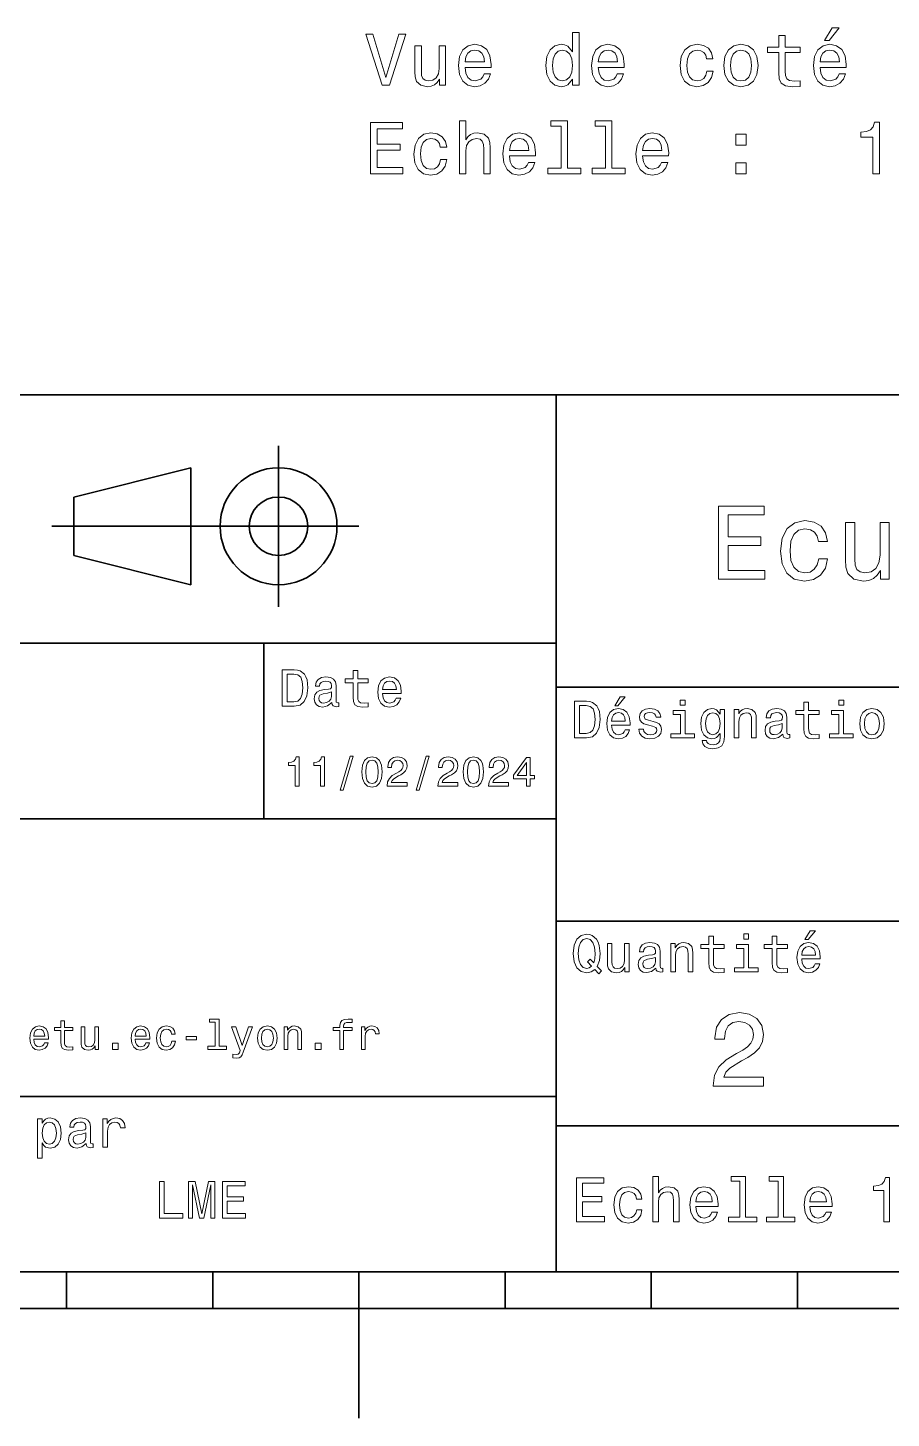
# Model space of a CAD drawing. Extents: x 0 to 297, y 0 to 210.
# Drawn here: x 125.8 to 184.9, y 0 to 95.1 of the extents above; entities that cross this region are included whole.
import ezdxf

# ---------------------------------------------------------------- set-up
doc = ezdxf.new("R2010")
doc.units = 0

msp = doc.modelspace()

# ---------------------------------------------------------------- linework, layer by layer
at = {"color": 7, "lineweight": 35}
for p, q in [((97, 70), (287, 70)), ((162, 10), (162, 70)), ((127.5, 61), (148.5, 61)), ((97, 53), (162, 53)), ((162, 50), (287, 50)), ((97, 41), (162, 41)), ((162, 34), (287, 34)), ((97, 22), (162, 22)), ((162, 20), (287, 20)), ((10, 10), (287, 10)), ((97, 10), (287, 10)), ((98.5, 7.5), (198.5, 7.5))]:
    msp.add_line(p, q, dxfattribs=at)
at = {"color": 7, "lineweight": 35, "ltscale": 0.275}
msp.add_line((143, 55.5), (143, 66.5), dxfattribs=at)
at = {"color": 7, "lineweight": 35, "ltscale": 0.206155}
for p, q in [((129, 63), (137, 65)), ((137, 57), (129, 59))]:
    msp.add_line(p, q, dxfattribs=at)
at = {"color": 7, "lineweight": 35, "ltscale": 0.2}
msp.add_line((137, 65), (137, 57), dxfattribs=at)
at = {"color": 7, "lineweight": 35, "ltscale": 0.1}
msp.add_line((129, 59), (129, 63), dxfattribs=at)
at = {"color": 7, "lineweight": 35, "ltscale": 0.3}
msp.add_line((142, 41), (142, 53), dxfattribs=at)
at = {"color": 7, "lineweight": 35, "ltscale": 0.0625}
for p, q in [((128.5, 10), (128.5, 7.5)), ((138.5, 10), (138.5, 7.5)), ((158.5, 10), (158.5, 7.5)), ((168.5, 10), (168.5, 7.5)), ((178.5, 10), (178.5, 7.5))]:
    msp.add_line(p, q, dxfattribs=at)
at = {"color": 7, "lineweight": 35, "ltscale": 0.25}
msp.add_line((148.5, 10), (148.5, 0), dxfattribs=at)
at = {"color": 7, "lineweight": 13}
for points in [[(180.364609, 94.233719), (180.662155, 94.233719), (181.363159, 95.091064), (180.868927, 95.091064)], [(151.229889, 94.662392), (150.352356, 91.681847), (149.449631, 94.662392), (148.97052, 94.662392), (150.100204, 91.157349), (150.604523, 91.157349), (151.708984, 94.662392)], [(163.116776, 91.575935), (163.116776, 91.157349), (163.560577, 91.157349), (163.560577, 94.778389), (163.121811, 94.778389), (163.121811, 93.452019), (162.78392, 93.835304), (162.577148, 93.926079), (162.340118, 93.96138), (161.911438, 93.860519), (161.578583, 93.578094), (161.361725, 93.124207), (161.286087, 92.513977), (161.361725, 91.903748), (161.578583, 91.444809), (161.911438, 91.157349), (162.340118, 91.061531), (162.577148, 91.096832), (162.788956, 91.187607)], [(177.227722, 93.396545), (177.227722, 92.039917), (177.25798, 91.601151), (177.3992, 91.298561), (177.68161, 91.122047), (178.160721, 91.061531), (178.685211, 91.086746), (178.685211, 91.470032), (178.301926, 91.439766), (177.953949, 91.480118), (177.767349, 91.606194), (177.686661, 91.818008), (177.671524, 92.115562), (177.671524, 93.396545), (178.685211, 93.396545), (178.685211, 93.77478), (177.671524, 93.77478), (177.671524, 94.566574), (177.227722, 94.566574), (177.227722, 93.77478), (176.461151, 93.77478), (176.461151, 93.396545)], [(154.432327, 93.865562), (153.988525, 93.865562), (153.988525, 92.302162), (153.938095, 91.939049), (153.79184, 91.676804), (153.564896, 91.515419), (153.267349, 91.464989), (153.030319, 91.505333), (152.879013, 91.626366), (152.793289, 91.833138), (152.773117, 92.125648), (152.773117, 93.865562), (152.329315, 93.865562), (152.329315, 92.085304), (152.344437, 91.727234), (152.440262, 91.42968), (152.732773, 91.157349), (153.201782, 91.061531), (153.453949, 91.096832), (153.670807, 91.187607), (153.857407, 91.343948), (154.008698, 91.570892), (154.008698, 91.157349), (154.432327, 91.157349)], [(155.768784, 92.382851), (157.544006, 92.382851), (157.549042, 92.589622), (157.468353, 93.169594), (157.24646, 93.603317), (156.893433, 93.865562), (156.424408, 93.96138), (155.965469, 93.860519), (155.612442, 93.578094), (155.385498, 93.119164), (155.30481, 92.513977), (155.380463, 91.893661), (155.607407, 91.439766), (155.955383, 91.157349), (156.409271, 91.061531), (156.802643, 91.12709), (157.125412, 91.298561), (157.362442, 91.570892), (157.498611, 91.934006), (157.05986, 91.934006), (156.96907, 91.732277), (156.837952, 91.580978), (156.464752, 91.459946), (156.177292, 91.515419), (155.960434, 91.691933), (155.819214, 91.979393), (155.768784, 92.367722)], [(155.768784, 92.75605), (155.824265, 93.104034), (155.960434, 93.361237), (156.167206, 93.517578), (156.439545, 93.573051), (156.706833, 93.517578), (156.913605, 93.361237), (157.039688, 93.104034), (157.085068, 92.75605)], [(162.415756, 93.562965), (162.708267, 93.492363), (162.930176, 93.295677), (163.061295, 92.967865), (163.111725, 92.513977), (163.061295, 92.055046), (162.930176, 91.727234), (162.708267, 91.525505), (162.415756, 91.459946), (162.138382, 91.525505), (161.926575, 91.727234), (161.785355, 92.060089), (161.739975, 92.513977), (161.785355, 92.962822), (161.926575, 93.290634), (162.138382, 93.492363)], [(164.876862, 92.382851), (166.652069, 92.382851), (166.65712, 92.589622), (166.576431, 93.169594), (166.354523, 93.603317), (166.001495, 93.865562), (165.532471, 93.96138), (165.073547, 93.860519), (164.72052, 93.578094), (164.493576, 93.119164), (164.412888, 92.513977), (164.488525, 91.893661), (164.715469, 91.439766), (165.063461, 91.157349), (165.517349, 91.061531), (165.910721, 91.12709), (166.23349, 91.298561), (166.47052, 91.570892), (166.606689, 91.934006), (166.167923, 91.934006), (166.077148, 91.732277), (165.946014, 91.580978), (165.57283, 91.459946), (165.285355, 91.515419), (165.068497, 91.691933), (164.927292, 91.979393), (164.876862, 92.367722)], [(164.876862, 92.75605), (164.932327, 93.104034), (165.068497, 93.361237), (165.275269, 93.517578), (165.547607, 93.573051), (165.814896, 93.517578), (166.021667, 93.361237), (166.147751, 93.104034), (166.193146, 92.75605)], [(172.285355, 92.967865), (172.724121, 92.967865), (172.633347, 93.371323), (172.416489, 93.689049), (172.078583, 93.885735), (171.639832, 93.96138), (171.15567, 93.860519), (170.787521, 93.578094), (170.555542, 93.119164), (170.474838, 92.503891), (170.550491, 91.893661), (170.777435, 91.439766), (171.135498, 91.157349), (171.624695, 91.061531), (172.058411, 91.137177), (172.396317, 91.348991), (172.628296, 91.681847), (172.729156, 92.125648), (172.305542, 92.125648), (172.229889, 91.843231), (172.088669, 91.631409), (171.886948, 91.50029), (171.639832, 91.459946), (171.332184, 91.525505), (171.110291, 91.727234), (170.974121, 92.055046), (170.928726, 92.51902), (170.974121, 92.972908), (171.115326, 93.30072), (171.342285, 93.502449), (171.639832, 93.573051), (171.902069, 93.527664), (172.098755, 93.411674), (172.229889, 93.220032)], [(173.465469, 92.508934), (173.546173, 91.893661), (173.778152, 91.439766), (174.146317, 91.157349), (174.640549, 91.061531), (175.129745, 91.157349), (175.497894, 91.434723), (175.729889, 91.888618), (175.815613, 92.508934), (175.729889, 93.124207), (175.497894, 93.583138), (175.129745, 93.860519), (174.640549, 93.96138), (174.146317, 93.860519), (173.778152, 93.578094), (173.546173, 93.124207)], [(173.919373, 92.513977), (173.964752, 92.967865), (174.105957, 93.295677), (174.332916, 93.497406), (174.640549, 93.568008), (174.943146, 93.497406), (175.17009, 93.30072), (175.311295, 92.967865), (175.361725, 92.513977), (175.311295, 92.055046), (175.17009, 91.722191), (174.943146, 91.520462), (174.640549, 91.454903), (174.332916, 91.520462), (174.105957, 91.722191), (173.964752, 92.055046)], [(180.056976, 92.382851), (181.832184, 92.382851), (181.837234, 92.589622), (181.756531, 93.169594), (181.534637, 93.603317), (181.18161, 93.865562), (180.712585, 93.96138), (180.253662, 93.860519), (179.900635, 93.578094), (179.673691, 93.119164), (179.592987, 92.513977), (179.66864, 91.893661), (179.895584, 91.439766), (180.243576, 91.157349), (180.697464, 91.061531), (181.090836, 91.12709), (181.413605, 91.298561), (181.650635, 91.570892), (181.786804, 91.934006), (181.348038, 91.934006), (181.257263, 91.732277), (181.126129, 91.580978), (180.75293, 91.459946), (180.465469, 91.515419), (180.248611, 91.691933), (180.107407, 91.979393), (180.056976, 92.367722)], [(180.056976, 92.75605), (180.112442, 93.104034), (180.248611, 93.361237), (180.455383, 93.517578), (180.727722, 93.573051), (180.99501, 93.517578), (181.201782, 93.361237), (181.327866, 93.104034), (181.37326, 92.75605)], [(149.293289, 85.110519), (151.512299, 85.110519), (151.512299, 85.534149), (149.757263, 85.534149), (149.757263, 86.719307), (151.320663, 86.719307), (151.320663, 87.137894), (149.757263, 87.137894), (149.757263, 88.18689), (151.471954, 88.18689), (151.471954, 88.610519), (149.293289, 88.610519)], [(155.380463, 85.110519), (155.824265, 85.110519), (155.824265, 86.67392), (155.869659, 87.03199), (156.0159, 87.294235), (156.242859, 87.45562), (156.545441, 87.516136), (156.787521, 87.465706), (156.938812, 87.329536), (157.014465, 87.102592), (157.039688, 86.800003), (157.039688, 85.110519), (157.48349, 85.110519), (157.48349, 86.890778), (157.463318, 87.248848), (157.372528, 87.546402), (157.074982, 87.818733), (156.611008, 87.914551), (156.358841, 87.87925), (156.141983, 87.783432), (155.960434, 87.632133), (155.824265, 87.425362), (155.824265, 88.73156), (155.380463, 88.73156)], [(162.335068, 88.35836), (162.335068, 85.483719), (161.422241, 85.483719), (161.422241, 85.110519), (163.686661, 85.110519), (163.686661, 85.483719), (162.77887, 85.483719), (162.77887, 88.73156), (161.639099, 88.73156), (161.639099, 88.35836)], [(165.371094, 88.35836), (165.371094, 85.483719), (164.458267, 85.483719), (164.458267, 85.110519), (166.722687, 85.110519), (166.722687, 85.483719), (165.814896, 85.483719), (165.814896, 88.73156), (164.675125, 88.73156), (164.675125, 88.35836)], [(183.657837, 85.110519), (184.11676, 85.110519), (184.11676, 88.635735), (183.773834, 88.635735), (183.683044, 88.328102), (183.501495, 88.121323), (183.224121, 88.00029), (182.840836, 87.959946), (182.840836, 87.601875), (183.657837, 87.601875)], [(154.069214, 86.921036), (154.50798, 86.921036), (154.417206, 87.324493), (154.200348, 87.64222), (153.862442, 87.838905), (153.423691, 87.914551), (152.939545, 87.81369), (152.571381, 87.531265), (152.339401, 87.072334), (152.258698, 86.457062), (152.334351, 85.846832), (152.561295, 85.392937), (152.919373, 85.110519), (153.408554, 85.014702), (153.84227, 85.090347), (154.180176, 85.302162), (154.412155, 85.635017), (154.513031, 86.078819), (154.089401, 86.078819), (154.013748, 85.796402), (153.872528, 85.584579), (153.670807, 85.453461), (153.423691, 85.413116), (153.116058, 85.478676), (152.89415, 85.680405), (152.75798, 86.008217), (152.712585, 86.472191), (152.75798, 86.926079), (152.899185, 87.253891), (153.126144, 87.45562), (153.423691, 87.526222), (153.685928, 87.480835), (153.882629, 87.364845), (154.013748, 87.173203)], [(158.80481, 86.336021), (160.580032, 86.336021), (160.585068, 86.542793), (160.504379, 87.122765), (160.282471, 87.556488), (159.929459, 87.818733), (159.460434, 87.914551), (159.001495, 87.81369), (158.648468, 87.531265), (158.421524, 87.072334), (158.340836, 86.467148), (158.416489, 85.846832), (158.643433, 85.392937), (158.991409, 85.110519), (159.445297, 85.014702), (159.838669, 85.080261), (160.161438, 85.251732), (160.398468, 85.524063), (160.534637, 85.887177), (160.095886, 85.887177), (160.005096, 85.685448), (159.873978, 85.534149), (159.500778, 85.413116), (159.213318, 85.46859), (158.99646, 85.645103), (158.85524, 85.932564), (158.80481, 86.320892)], [(158.80481, 86.709221), (158.860291, 87.057205), (158.99646, 87.314407), (159.203232, 87.470749), (159.475555, 87.526222), (159.742859, 87.470749), (159.949631, 87.314407), (160.075699, 87.057205), (160.121094, 86.709221)], [(167.912888, 86.336021), (169.688095, 86.336021), (169.693146, 86.542793), (169.612457, 87.122765), (169.390549, 87.556488), (169.037521, 87.818733), (168.568497, 87.914551), (168.109573, 87.81369), (167.756546, 87.531265), (167.529602, 87.072334), (167.448898, 86.467148), (167.524551, 85.846832), (167.751495, 85.392937), (168.099487, 85.110519), (168.553375, 85.014702), (168.946747, 85.080261), (169.269516, 85.251732), (169.506546, 85.524063), (169.6427, 85.887177), (169.203949, 85.887177), (169.113174, 85.685448), (168.98204, 85.534149), (168.608841, 85.413116), (168.321381, 85.46859), (168.104523, 85.645103), (167.963318, 85.932564), (167.912888, 86.320892)], [(167.912888, 86.709221), (167.968353, 87.057205), (168.104523, 87.314407), (168.311295, 87.470749), (168.583633, 87.526222), (168.850922, 87.470749), (169.057693, 87.314407), (169.183777, 87.057205), (169.229156, 86.709221)], [(174.292572, 87.067291), (174.988525, 87.067291), (174.988525, 87.818733), (174.292572, 87.818733)], [(174.292572, 85.110519), (174.988525, 85.110519), (174.988525, 85.861961), (174.292572, 85.861961)], [(173.109512, 57.381123), (176.279541, 57.381123), (176.279541, 57.986309), (173.772339, 57.986309), (173.772339, 59.679394), (176.005768, 59.679394), (176.005768, 60.277374), (173.772339, 60.277374), (173.772339, 61.775936), (176.221893, 61.775936), (176.221893, 62.381123), (173.109512, 62.381123)], [(179.932281, 59.967579), (180.559082, 59.967579), (180.429398, 60.543945), (180.119598, 60.997837), (179.636887, 61.278816), (179.010086, 61.386887), (178.318436, 61.242794), (177.792511, 60.839336), (177.46109, 60.183716), (177.345825, 59.304752), (177.453888, 58.432995), (177.778091, 57.78458), (178.289627, 57.381123), (178.988464, 57.244236), (179.608063, 57.352303), (180.090775, 57.6549), (180.42218, 58.130402), (180.566284, 58.764408), (179.96109, 58.764408), (179.853027, 58.36095), (179.651291, 58.058357), (179.363113, 57.871037), (179.010086, 57.8134), (178.570602, 57.907059), (178.253601, 58.195244), (178.059082, 58.663544), (177.994232, 59.326366), (178.059082, 59.974781), (178.260803, 60.443081), (178.585007, 60.731266), (179.010086, 60.83213), (179.38472, 60.767288), (179.66571, 60.601585), (179.853027, 60.327808)], [(184.788177, 61.25), (184.154175, 61.25), (184.154175, 59.016571), (184.082123, 58.497837), (183.873199, 58.123196), (183.548996, 57.892651), (183.123917, 57.820602), (182.785294, 57.878242), (182.569168, 58.051151), (182.446686, 58.346542), (182.417862, 58.764408), (182.417862, 61.25), (181.783859, 61.25), (181.783859, 58.706772), (181.805481, 58.195244), (181.942368, 57.770172), (182.360229, 57.381123), (183.030258, 57.244236), (183.390488, 57.294666), (183.700287, 57.424351), (183.966858, 57.647694), (184.182999, 57.971901), (184.182999, 57.381123), (184.788177, 57.381123)], [(144.080688, 51.190563), (143.248566, 51.190563), (143.248566, 48.690563), (144.080688, 48.690563), (144.473343, 48.769814), (144.765137, 49.011169), (144.945251, 49.40382), (145.010086, 49.940563), (144.952454, 50.488113), (144.880402, 50.70425), (144.779541, 50.877163), (144.487747, 51.111313), (144.296829, 51.168949)], [(144.055481, 50.891571), (144.329254, 50.837536), (144.516571, 50.671829), (144.628235, 50.376442), (144.664261, 49.940563), (144.624634, 49.519093), (144.51297, 49.223705), (144.322052, 49.047192), (144.055481, 48.989555), (143.583572, 48.989555), (143.583572, 50.891571)], [(146.656342, 48.942726), (146.656342, 48.931919), (146.674347, 48.809441), (146.728394, 48.722984), (146.955338, 48.654541), (147.131851, 48.683357), (147.131851, 48.928314), (147.056198, 48.917507), (146.955338, 48.96434), (146.937317, 49.108429), (146.937317, 50.109871), (146.894089, 50.365635), (146.768005, 50.54575), (146.548264, 50.65382), (146.23848, 50.693443), (145.935883, 50.650219), (145.71254, 50.52774), (145.572052, 50.336815), (145.525223, 50.084656), (145.525223, 50.063042), (145.809799, 50.063042), (145.835022, 50.21434), (145.914261, 50.322407), (146.043945, 50.387249), (146.227661, 50.412464), (146.404175, 50.394455), (146.530258, 50.34042), (146.605911, 50.246758), (146.631119, 50.117077), (146.616714, 49.965778), (146.559082, 49.890129), (146.414978, 49.854107), (146.144806, 49.825291), (145.835022, 49.760448), (145.61528, 49.645176), (145.485596, 49.465057), (145.445969, 49.19849), (145.481995, 48.960735), (145.593658, 48.784222), (145.773773, 48.67255), (146.022339, 48.632927), (146.357346, 48.708576)], [(148.100861, 50.289986), (148.100861, 49.320965), (148.122482, 49.007565), (148.223343, 48.791428), (148.425079, 48.665348), (148.767288, 48.62212), (149.141937, 48.640129), (149.141937, 48.913906), (148.868149, 48.892292), (148.619598, 48.921112), (148.486313, 49.011169), (148.42868, 49.162464), (148.417862, 49.375), (148.417862, 50.289986), (149.141937, 50.289986), (149.141937, 50.560158), (148.417862, 50.560158), (148.417862, 51.125721), (148.100861, 51.125721), (148.100861, 50.560158), (147.553314, 50.560158), (147.553314, 50.289986)], [(150.121765, 49.565922), (151.389771, 49.565922), (151.393372, 49.713619), (151.335739, 50.127884), (151.177231, 50.437683), (150.925079, 50.625), (150.590057, 50.693443), (150.262253, 50.621399), (150.010086, 50.41967), (149.847977, 50.091862), (149.790344, 49.659584), (149.844376, 49.216499), (150.006485, 48.892292), (150.255051, 48.690563), (150.579254, 48.62212), (150.860229, 48.668949), (151.090775, 48.791428), (151.260086, 48.98595), (151.357346, 49.245319), (151.043945, 49.245319), (150.979111, 49.101227), (150.885452, 48.993156), (150.618881, 48.9067), (150.413544, 48.946327), (150.258652, 49.072407), (150.157776, 49.27774), (150.121765, 49.555115)], [(150.121765, 49.832493), (150.161377, 50.081055), (150.258652, 50.264771), (150.406342, 50.376442), (150.600861, 50.416069), (150.791794, 50.376442), (150.939484, 50.264771), (151.029541, 50.081055), (151.061966, 49.832493)], [(146.620316, 49.367798), (146.577087, 49.180477), (146.461823, 49.036385), (146.28891, 48.942726), (146.07637, 48.910305), (145.939484, 48.928314), (145.842224, 48.98595), (145.780975, 49.086815), (145.76297, 49.227306), (145.777374, 49.353386), (145.835022, 49.443443), (146.065567, 49.544312), (146.357346, 49.587536), (146.620316, 49.673992)], [(164.080688, 49.030979), (163.248566, 49.030979), (163.248566, 46.530979), (164.080688, 46.530979), (164.473343, 46.610229), (164.765137, 46.851585), (164.945251, 47.244236), (165.010086, 47.780979), (164.952454, 48.328529), (164.880402, 48.544666), (164.779541, 48.717579), (164.487747, 48.951729), (164.296829, 49.009365)], [(164.055481, 48.731987), (164.329254, 48.677952), (164.516571, 48.512245), (164.628235, 48.216858), (164.664261, 47.780979), (164.624634, 47.359509), (164.51297, 47.064121), (164.322052, 46.887608), (164.055481, 46.829971), (163.583572, 46.829971), (163.583572, 48.731987)], [(165.784576, 47.406338), (167.052597, 47.406338), (167.056198, 47.554035), (166.998566, 47.9683), (166.840057, 48.278099), (166.587891, 48.465416), (166.252884, 48.533859), (165.925079, 48.461815), (165.672913, 48.260086), (165.510803, 47.932278), (165.453171, 47.5), (165.507202, 47.056915), (165.669312, 46.732708), (165.917862, 46.530979), (166.242081, 46.462536), (166.523056, 46.509365), (166.753601, 46.631844), (166.922913, 46.826366), (167.020172, 47.085735), (166.706772, 47.085735), (166.641937, 46.941643), (166.548264, 46.833572), (166.281708, 46.747116), (166.07637, 46.786743), (165.921463, 46.912823), (165.820602, 47.118156), (165.784576, 47.395531)], [(166.004318, 48.728386), (166.216858, 48.728386), (166.717575, 49.340778), (166.364548, 49.340778)], [(168.623199, 47.658501), (168.317001, 47.730545), (168.090057, 47.8134), (168.014404, 47.982708), (168.036026, 48.101585), (168.111664, 48.188038), (168.234146, 48.242073), (168.41066, 48.263687), (168.579971, 48.242073), (168.713257, 48.177231), (168.799713, 48.079971), (168.835739, 47.950287), (169.145538, 47.950287), (169.145538, 47.957493), (169.091492, 48.191643), (168.943802, 48.375359), (168.713257, 48.490635), (168.41066, 48.533859), (168.104462, 48.490635), (167.881119, 48.371758), (167.740631, 48.195244), (167.697403, 47.971901), (167.729828, 47.755764), (167.830688, 47.604465), (167.996399, 47.496399), (168.237747, 47.42075), (168.590775, 47.334293), (168.806915, 47.244236), (168.864548, 47.172188), (168.886169, 47.064121), (168.853745, 46.930836), (168.767288, 46.829971), (168.626801, 46.765129), (168.439484, 46.743515), (168.241348, 46.765129), (168.09726, 46.840778), (168, 46.963257), (167.960373, 47.132565), (167.654175, 47.132565), (167.704605, 46.844379), (167.85231, 46.635445), (168.086456, 46.509365), (168.41066, 46.462536), (168.749283, 46.509365), (168.997833, 46.635445), (169.149139, 46.837173), (169.203171, 47.100143), (169.163544, 47.327087), (169.05188, 47.481987), (168.868149, 47.582851)], [(170.824203, 49.117435), (170.489197, 49.117435), (170.489197, 48.757202), (170.824203, 48.757202)], [(173.518738, 46.617435), (173.518738, 48.465416), (173.216141, 48.465416), (173.216141, 48.152016), (172.967575, 48.4366), (172.816284, 48.508644), (172.646973, 48.533859), (172.340775, 48.461815), (172.103027, 48.260086), (171.94812, 47.935879), (171.894089, 47.5), (171.94812, 47.060516), (172.103027, 46.736309), (172.340775, 46.530979), (172.646973, 46.462536), (172.819885, 46.487751), (172.963974, 46.552593), (173.216141, 46.826366), (173.216141, 46.552593), (173.187317, 46.336456), (173.108063, 46.181557), (172.956772, 46.091499), (172.729828, 46.059078), (172.531708, 46.080692), (172.391205, 46.134727), (172.30835, 46.228386), (172.283142, 46.354465), (171.976944, 46.354465), (171.976944, 46.340057), (172.023773, 46.109509), (172.167862, 45.9366), (172.398407, 45.824928), (172.711823, 45.785301), (173.086456, 45.839336), (173.335022, 45.990635), (173.47551, 46.253601)], [(174.181549, 46.530979), (174.498566, 46.530979), (174.498566, 47.647694), (174.530975, 47.903458), (174.635452, 48.090778), (174.797546, 48.206051), (175.013687, 48.249279), (175.1866, 48.213257), (175.294662, 48.115993), (175.348709, 47.953888), (175.366714, 47.737751), (175.366714, 46.530979), (175.683716, 46.530979), (175.683716, 47.802593), (175.669312, 48.058357), (175.604462, 48.270893), (175.391937, 48.465416), (175.060516, 48.533859), (174.876801, 48.508644), (174.721909, 48.440201), (174.588623, 48.324928), (174.484146, 48.170029), (174.484146, 48.465416), (174.181549, 48.465416)], [(177.499283, 46.783142), (177.499283, 46.772335), (177.517288, 46.649857), (177.57132, 46.5634), (177.798264, 46.494957), (177.974777, 46.523773), (177.974777, 46.76873), (177.899139, 46.757923), (177.798264, 46.804756), (177.780258, 46.948845), (177.780258, 47.950287), (177.73703, 48.206051), (177.610947, 48.386166), (177.391205, 48.494236), (177.081406, 48.533859), (176.778824, 48.490635), (176.555481, 48.368156), (176.414978, 48.177231), (176.368149, 47.925072), (176.368149, 47.903458), (176.65274, 47.903458), (176.677948, 48.054756), (176.757202, 48.162823), (176.886887, 48.227665), (177.070602, 48.25288), (177.247116, 48.234871), (177.373199, 48.180836), (177.448853, 48.087173), (177.47406, 47.957493), (177.459656, 47.806194), (177.402023, 47.730545), (177.257919, 47.694523), (176.987747, 47.665707), (176.677948, 47.600864), (176.458206, 47.485592), (176.328537, 47.305473), (176.28891, 47.038906), (176.324921, 46.801151), (176.4366, 46.624638), (176.616714, 46.512966), (176.86528, 46.473343), (177.200287, 46.548992)], [(178.943802, 48.130402), (178.943802, 47.161381), (178.965424, 46.84798), (179.066284, 46.631844), (179.268005, 46.505764), (179.610229, 46.462536), (179.984863, 46.480545), (179.984863, 46.754322), (179.71109, 46.732708), (179.46254, 46.761528), (179.329254, 46.851585), (179.271606, 47.00288), (179.260803, 47.215416), (179.260803, 48.130402), (179.984863, 48.130402), (179.984863, 48.400574), (179.260803, 48.400574), (179.260803, 48.966137), (178.943802, 48.966137), (178.943802, 48.400574), (178.396255, 48.400574), (178.396255, 48.130402)], [(181.667145, 49.117435), (181.332138, 49.117435), (181.332138, 48.757202), (181.667145, 48.757202)], [(182.762253, 47.496399), (182.819885, 47.056915), (182.985596, 46.732708), (183.248566, 46.530979), (183.601593, 46.462536), (183.951004, 46.530979), (184.213974, 46.729107), (184.379684, 47.053314), (184.440918, 47.496399), (184.379684, 47.935879), (184.213974, 48.263687), (183.951004, 48.461815), (183.601593, 48.533859), (183.248566, 48.461815), (182.985596, 48.260086), (182.819885, 47.935879)], [(165.784576, 47.672909), (165.824203, 47.921471), (165.921463, 48.105186), (166.069168, 48.216858), (166.263687, 48.256485), (166.454605, 48.216858), (166.60231, 48.105186), (166.692368, 47.921471), (166.724777, 47.672909)], [(170.8134, 46.79755), (170.8134, 48.400574), (169.999283, 48.400574), (169.999283, 48.130402), (170.496399, 48.130402), (170.496399, 46.79755), (169.847977, 46.79755), (169.847977, 46.530979), (171.469025, 46.530979), (171.469025, 46.79755)], [(172.221909, 47.5), (172.254318, 47.820606), (172.351593, 48.058357), (172.502884, 48.198845), (172.704605, 48.249279), (172.917145, 48.198845), (173.075653, 48.058357), (173.172913, 47.820606), (173.208939, 47.5), (173.172913, 47.172188), (173.075653, 46.938038), (172.917145, 46.793949), (172.704605, 46.747116), (172.502884, 46.793949), (172.351593, 46.938038), (172.254318, 47.175793)], [(181.656342, 46.79755), (181.656342, 48.400574), (180.842224, 48.400574), (180.842224, 48.130402), (181.33934, 48.130402), (181.33934, 46.79755), (180.690918, 46.79755), (180.690918, 46.530979), (182.311966, 46.530979), (182.311966, 46.79755)], [(183.086456, 47.5), (183.118881, 47.824207), (183.219742, 48.058357), (183.381851, 48.20245), (183.601593, 48.25288), (183.817719, 48.20245), (183.979828, 48.061958), (184.080688, 47.824207), (184.116714, 47.5), (184.080688, 47.172188), (183.979828, 46.934437), (183.817719, 46.790344), (183.601593, 46.743515), (183.381851, 46.790344), (183.219742, 46.934437), (183.118881, 47.172188)], [(177.463257, 47.208214), (177.420029, 47.020893), (177.304749, 46.876801), (177.131851, 46.783142), (176.919312, 46.750721), (176.782425, 46.76873), (176.68515, 46.826366), (176.623917, 46.927231), (176.605911, 47.067722), (176.620316, 47.193802), (176.677948, 47.283859), (176.908508, 47.384727), (177.200287, 47.427952), (177.463257, 47.514408)], [(144.14122, 43.224785), (144.403458, 43.224785), (144.403458, 45.239193), (144.207504, 45.239193), (144.155624, 45.0634), (144.05188, 44.945248), (143.893372, 44.876083), (143.674362, 44.853027), (143.674362, 44.648415), (144.14122, 44.648415)], [(145.876083, 43.224785), (146.138336, 43.224785), (146.138336, 45.239193), (145.942368, 45.239193), (145.890488, 45.0634), (145.786743, 44.945248), (145.62825, 44.876083), (145.409225, 44.853027), (145.409225, 44.648415), (145.876083, 44.648415)], [(147.213257, 42.956772), (147.412109, 42.956772), (148.109512, 45.279541), (147.907791, 45.279541)], [(148.703171, 44.201729), (148.746399, 43.749279), (148.881851, 43.426514), (149.097992, 43.230549), (149.397705, 43.167149), (149.694534, 43.230549), (149.910675, 43.426514), (150.043228, 43.749279), (150.08934, 44.201729), (150.043228, 44.651299), (149.98848, 44.829971), (149.910675, 44.976948), (149.694534, 45.172913), (149.397705, 45.239193), (149.097992, 45.172913), (148.881851, 44.974064), (148.746399, 44.651299)], [(148.979828, 44.201729), (149.002884, 44.550434), (149.074936, 44.801155), (149.20462, 44.948128), (149.397705, 45), (149.587906, 44.948128), (149.71759, 44.801155), (149.789627, 44.550434), (149.812683, 44.201729), (149.789627, 43.850143), (149.71759, 43.599426), (149.587906, 43.45245), (149.397705, 43.403458), (149.20462, 43.45245), (149.074936, 43.599426), (149.002884, 43.850143)], [(150.429398, 43.224785), (151.804047, 43.224785), (151.804047, 43.472622), (150.71759, 43.472622), (150.778107, 43.60807), (150.881851, 43.720463), (151.201736, 43.925072), (151.371765, 44.011528), (151.561966, 44.135448), (151.697418, 44.279541), (151.775223, 44.44957), (151.804047, 44.642651), (151.755051, 44.884727), (151.619598, 45.074928), (151.412109, 45.195965), (151.144104, 45.239193), (150.867447, 45.190201), (150.657059, 45.054756), (150.521622, 44.838619), (150.47551, 44.553314), (150.47551, 44.51297), (150.737762, 44.51297), (150.737762, 44.536022), (150.763687, 44.731991), (150.841507, 44.876083), (150.965424, 44.9683), (151.129684, 45), (151.296829, 44.971184), (151.420746, 44.899136), (151.50145, 44.786743), (151.530258, 44.645535), (151.510086, 44.51297), (151.455338, 44.400578), (151.363113, 44.302593), (151.236313, 44.216141), (151.066284, 44.12392), (150.783859, 43.945248), (150.585022, 43.755043), (150.466858, 43.524498), (150.429398, 43.233429)], [(152.417877, 42.956772), (152.616714, 42.956772), (153.314133, 45.279541), (153.112396, 45.279541)], [(153.899139, 43.224785), (155.273773, 43.224785), (155.273773, 43.472622), (154.187317, 43.472622), (154.247849, 43.60807), (154.351593, 43.720463), (154.671478, 43.925072), (154.841507, 44.011528), (155.031708, 44.135448), (155.167145, 44.279541), (155.244965, 44.44957), (155.273773, 44.642651), (155.224792, 44.884727), (155.08934, 45.074928), (154.881851, 45.195965), (154.613831, 45.239193), (154.337173, 45.190201), (154.126801, 45.054756), (153.991364, 44.838619), (153.945251, 44.553314), (153.945251, 44.51297), (154.207504, 44.51297), (154.207504, 44.536022), (154.233429, 44.731991), (154.311249, 44.876083), (154.435165, 44.9683), (154.599426, 45), (154.766571, 44.971184), (154.890488, 44.899136), (154.971191, 44.786743), (155, 44.645535), (154.979828, 44.51297), (154.925079, 44.400578), (154.832855, 44.302593), (154.706055, 44.216141), (154.536026, 44.12392), (154.253601, 43.945248), (154.054764, 43.755043), (153.9366, 43.524498), (153.899139, 43.233429)], [(155.642654, 44.201729), (155.685883, 43.749279), (155.821335, 43.426514), (156.037476, 43.230549), (156.337173, 43.167149), (156.634003, 43.230549), (156.850143, 43.426514), (156.982712, 43.749279), (157.028824, 44.201729), (156.982712, 44.651299), (156.927963, 44.829971), (156.850143, 44.976948), (156.634003, 45.172913), (156.337173, 45.239193), (156.037476, 45.172913), (155.821335, 44.974064), (155.685883, 44.651299)], [(155.919312, 44.201729), (155.942368, 44.550434), (156.01442, 44.801155), (156.144104, 44.948128), (156.337173, 45), (156.527374, 44.948128), (156.657059, 44.801155), (156.729111, 44.550434), (156.752167, 44.201729), (156.729111, 43.850143), (156.657059, 43.599426), (156.527374, 43.45245), (156.337173, 43.403458), (156.144104, 43.45245), (156.01442, 43.599426), (155.942368, 43.850143)], [(157.368881, 43.224785), (158.743515, 43.224785), (158.743515, 43.472622), (157.657059, 43.472622), (157.71759, 43.60807), (157.821335, 43.720463), (158.14122, 43.925072), (158.311249, 44.011528), (158.50145, 44.135448), (158.636887, 44.279541), (158.714706, 44.44957), (158.743515, 44.642651), (158.694534, 44.884727), (158.559082, 45.074928), (158.351593, 45.195965), (158.083572, 45.239193), (157.806915, 45.190201), (157.596542, 45.054756), (157.461105, 44.838619), (157.414993, 44.553314), (157.414993, 44.51297), (157.677231, 44.51297), (157.677231, 44.536022), (157.703171, 44.731991), (157.780991, 44.876083), (157.904907, 44.9683), (158.069168, 45), (158.236313, 44.971184), (158.360229, 44.899136), (158.440918, 44.786743), (158.469742, 44.645535), (158.44957, 44.51297), (158.394821, 44.400578), (158.302597, 44.302593), (158.175797, 44.216141), (158.005768, 44.12392), (157.723343, 43.945248), (157.524506, 43.755043), (157.406342, 43.524498), (157.368881, 43.233429)], [(159.965424, 43.224785), (160.224792, 43.224785), (160.224792, 43.720463), (160.510086, 43.720463), (160.510086, 43.951008), (160.224792, 43.951008), (160.224792, 45.181557), (159.96254, 45.181557), (159.086456, 43.974064), (159.086456, 43.720463), (159.965424, 43.720463)], [(159.328537, 43.951008), (159.965424, 44.847263), (159.965424, 43.951008)], [(179.015854, 32.728386), (179.228394, 32.728386), (179.729111, 33.340778), (179.376083, 33.340778)], [(164.642654, 30.685879), (164.916428, 30.401297), (165.107346, 30.592218), (164.811966, 30.894812), (164.963257, 31.305475), (165.010086, 31.780979), (164.941635, 32.339336), (164.862396, 32.56628), (164.757919, 32.753601), (164.46254, 33.009365), (164.282425, 33.074207), (164.08429, 33.099422), (163.702454, 33.009365), (163.41066, 32.757202), (163.223343, 32.342937), (163.158508, 31.780979), (163.223343, 31.219019), (163.407059, 30.804754), (163.698853, 30.54899), (164.08429, 30.462536), (164.39769, 30.520172)], [(164.41571, 30.916426), (164.260803, 30.801151), (164.08429, 30.765129), (163.850143, 30.829971), (163.666428, 31.024494), (163.543945, 31.341497), (163.504318, 31.780979), (163.543945, 32.216858), (163.662827, 32.537464), (163.846542, 32.731987), (164.08429, 32.80043), (164.318451, 32.731987), (164.502167, 32.533859), (164.621033, 32.213257), (164.664261, 31.780979), (164.631851, 31.40634), (164.5634, 31.150576), (164.329254, 31.395533), (164.13472, 31.211815)], [(166.998566, 32.465416), (166.681549, 32.465416), (166.681549, 31.348703), (166.645538, 31.089336), (166.541061, 30.902016), (166.378967, 30.786743), (166.166428, 30.750719), (165.997116, 30.779539), (165.889053, 30.865993), (165.827805, 31.013687), (165.8134, 31.222622), (165.8134, 32.465416), (165.496399, 32.465416), (165.496399, 31.193804), (165.507202, 30.93804), (165.575653, 30.725504), (165.784576, 30.530979), (166.119598, 30.462536), (166.299713, 30.487751), (166.454605, 30.552593), (166.587891, 30.664265), (166.695969, 30.826368), (166.695969, 30.530979), (166.998566, 30.530979)], [(168.824921, 30.78314), (168.824921, 30.772333), (168.842941, 30.649855), (168.896973, 30.5634), (169.123917, 30.494957), (169.30043, 30.523775), (169.30043, 30.768732), (169.224777, 30.757925), (169.123917, 30.804754), (169.105911, 30.948847), (169.105911, 31.950287), (169.062683, 32.206051), (168.9366, 32.386166), (168.716858, 32.494236), (168.407059, 32.533859), (168.104462, 32.490635), (167.881119, 32.368156), (167.740631, 32.177231), (167.693802, 31.925072), (167.693802, 31.903458), (167.978394, 31.903458), (168.003601, 32.054756), (168.082855, 32.162823), (168.21254, 32.227665), (168.396255, 32.25288), (168.572769, 32.234871), (168.698853, 32.180836), (168.77449, 32.087173), (168.799713, 31.957493), (168.785309, 31.806194), (168.727661, 31.730547), (168.583572, 31.694523), (168.3134, 31.665705), (168.003601, 31.600864), (167.783859, 31.48559), (167.654175, 31.305475), (167.614548, 31.038904), (167.650574, 30.801151), (167.762253, 30.62464), (167.942368, 30.512968), (168.190918, 30.473343), (168.52594, 30.54899)], [(169.844376, 30.530979), (170.161377, 30.530979), (170.161377, 31.647694), (170.193802, 31.903458), (170.298279, 32.090778), (170.460373, 32.206051), (170.676514, 32.249279), (170.849426, 32.213257), (170.957489, 32.115993), (171.011536, 31.95389), (171.029541, 31.737751), (171.029541, 30.530979), (171.346542, 30.530979), (171.346542, 31.802593), (171.332138, 32.058357), (171.267288, 32.270893), (171.054749, 32.465416), (170.723343, 32.533859), (170.539627, 32.508644), (170.38472, 32.440201), (170.251434, 32.324928), (170.146973, 32.170029), (170.146973, 32.465416), (169.844376, 32.465416)], [(172.438034, 32.130402), (172.438034, 31.161383), (172.459656, 30.847982), (172.560516, 30.631844), (172.762253, 30.505762), (173.104462, 30.462536), (173.479111, 30.480547), (173.479111, 30.754322), (173.205338, 30.732708), (172.956772, 30.761526), (172.823486, 30.851583), (172.765854, 31.002882), (172.755035, 31.215418), (172.755035, 32.130402), (173.479111, 32.130402), (173.479111, 32.400574), (172.755035, 32.400574), (172.755035, 32.966137), (172.438034, 32.966137), (172.438034, 32.400574), (171.890488, 32.400574), (171.890488, 32.130402)], [(175.150574, 30.79755), (175.150574, 32.400574), (174.336456, 32.400574), (174.336456, 32.130402), (174.833572, 32.130402), (174.833572, 30.79755), (174.185165, 30.79755), (174.185165, 30.530979), (175.806198, 30.530979), (175.806198, 30.79755)], [(175.161377, 33.117435), (174.82637, 33.117435), (174.82637, 32.757202), (175.161377, 32.757202)], [(176.775223, 32.130402), (176.775223, 31.161383), (176.796829, 30.847982), (176.89769, 30.631844), (177.099426, 30.505762), (177.44165, 30.462536), (177.816284, 30.480547), (177.816284, 30.754322), (177.542511, 30.732708), (177.293945, 30.761526), (177.16066, 30.851583), (177.103027, 31.002882), (177.092224, 31.215418), (177.092224, 32.130402), (177.816284, 32.130402), (177.816284, 32.400574), (177.092224, 32.400574), (177.092224, 32.966137), (176.775223, 32.966137), (176.775223, 32.400574), (176.227661, 32.400574), (176.227661, 32.130402)], [(178.796112, 31.40634), (180.064117, 31.40634), (180.067719, 31.554033), (180.010086, 31.9683), (179.851593, 32.278099), (179.599426, 32.465416), (179.264404, 32.533859), (178.9366, 32.461815), (178.684433, 32.260086), (178.522339, 31.932276), (178.464691, 31.5), (178.518738, 31.056915), (178.680832, 30.732708), (178.929398, 30.530979), (179.253601, 30.462536), (179.534576, 30.509365), (179.765137, 30.631844), (179.934433, 30.826368), (180.031708, 31.085733), (179.718292, 31.085733), (179.653458, 30.941643), (179.559799, 30.833572), (179.293228, 30.747118), (179.087891, 30.786743), (178.932999, 30.912823), (178.832138, 31.118155), (178.796112, 31.395533)], [(168.78891, 31.208212), (168.745682, 31.020893), (168.630402, 30.876801), (168.457489, 30.78314), (168.244965, 30.750719), (168.108063, 30.768732), (168.010803, 30.826368), (167.94957, 30.927233), (167.931549, 31.067722), (167.945969, 31.193804), (168.003601, 31.283861), (168.234146, 31.384726), (168.52594, 31.427954), (168.78891, 31.514408)], [(178.796112, 31.672911), (178.835739, 31.921469), (178.932999, 32.105186), (179.080688, 32.216858), (179.275208, 32.256485), (179.466141, 32.216858), (179.613831, 32.105186), (179.703888, 31.921469), (179.736313, 31.672911)], [(172.742065, 22.700289), (176.178665, 22.700289), (176.178665, 23.319885), (173.462524, 23.319885), (173.613831, 23.658503), (173.873199, 23.939482), (174.672897, 24.45101), (175.097977, 24.667147), (175.573486, 24.976946), (175.912094, 25.337177), (176.106628, 25.762249), (176.178665, 26.244957), (176.056183, 26.850143), (175.717575, 27.325649), (175.198837, 27.628242), (174.528809, 27.736313), (173.837173, 27.613834), (173.311234, 27.275217), (172.97261, 26.734871), (172.857346, 26.021614), (172.857346, 25.92075), (173.512955, 25.92075), (173.512955, 25.978386), (173.577805, 26.4683), (173.772324, 26.828531), (174.082123, 27.059078), (174.492783, 27.138329), (174.91066, 27.066282), (175.220459, 26.886168), (175.42218, 26.605188), (175.494232, 26.252163), (175.443802, 25.92075), (175.306915, 25.639771), (175.076355, 25.394814), (174.759354, 25.178675), (174.33429, 24.948128), (173.628235, 24.501442), (173.131119, 24.025938), (172.835724, 23.449568), (172.742065, 22.721903)], [(126.250725, 25.925074), (127.265129, 25.925074), (127.268013, 26.043228), (127.221909, 26.374641), (127.0951, 26.622478), (126.893372, 26.772335), (126.625366, 26.827091), (126.363113, 26.769453), (126.161385, 26.60807), (126.0317, 26.345821), (125.985596, 26), (126.028824, 25.645535), (126.158501, 25.386168), (126.357353, 25.224785), (126.616714, 25.170031), (126.841499, 25.207495), (127.02594, 25.305477), (127.161385, 25.461096), (127.239197, 25.668589), (126.988472, 25.668589), (126.9366, 25.553314), (126.861671, 25.46686), (126.648415, 25.397696), (126.484154, 25.429396), (126.360229, 25.53026), (126.279541, 25.694525), (126.250725, 25.916428)], [(128.103745, 26.504324), (128.103745, 25.729107), (128.121033, 25.478388), (128.201736, 25.305477), (128.363113, 25.204613), (128.636887, 25.170031), (128.9366, 25.184439), (128.9366, 25.40346), (128.717575, 25.386168), (128.518738, 25.409224), (128.412109, 25.48127), (128.365997, 25.602306), (128.357346, 25.772335), (128.357346, 26.504324), (128.9366, 26.504324), (128.9366, 26.720463), (128.357346, 26.720463), (128.357346, 27.172913), (128.103745, 27.172913), (128.103745, 26.720463), (127.66571, 26.720463), (127.66571, 26.504324)], [(130.69165, 26.772335), (130.438049, 26.772335), (130.438049, 25.878963), (130.409225, 25.671471), (130.325653, 25.521614), (130.195969, 25.429396), (130.02594, 25.400578), (129.890488, 25.423632), (129.804031, 25.492796), (129.755051, 25.610952), (129.743515, 25.778099), (129.743515, 26.772335), (129.489914, 26.772335), (129.489914, 25.755045), (129.498566, 25.550434), (129.553314, 25.380404), (129.720459, 25.224785), (129.98848, 25.170031), (130.132568, 25.190203), (130.256485, 25.242075), (130.363113, 25.331413), (130.44957, 25.461096), (130.44957, 25.224785), (130.69165, 25.224785)], [(133.190201, 25.925074), (134.20462, 25.925074), (134.207489, 26.043228), (134.161392, 26.374641), (134.034592, 26.622478), (133.832855, 26.772335), (133.56485, 26.827091), (133.302597, 26.769453), (133.100861, 26.60807), (132.971191, 26.345821), (132.925079, 26), (132.968307, 25.645535), (133.097992, 25.386168), (133.296829, 25.224785), (133.556198, 25.170031), (133.780975, 25.207495), (133.965424, 25.305477), (134.100861, 25.461096), (134.17868, 25.668589), (133.927963, 25.668589), (133.876083, 25.553314), (133.801147, 25.46686), (133.587906, 25.397696), (133.42363, 25.429396), (133.299713, 25.53026), (133.219025, 25.694525), (133.190201, 25.916428)], [(135.688766, 26.259367), (135.939484, 26.259367), (135.887604, 26.489914), (135.763702, 26.671471), (135.570618, 26.783863), (135.319885, 26.827091), (135.043228, 26.769453), (134.832855, 26.60807), (134.700287, 26.345821), (134.654175, 25.994238), (134.697418, 25.645535), (134.827087, 25.386168), (135.031708, 25.224785), (135.311249, 25.170031), (135.559082, 25.213257), (135.752167, 25.334295), (135.884735, 25.524496), (135.942368, 25.778099), (135.700287, 25.778099), (135.657074, 25.616716), (135.57637, 25.495678), (135.461105, 25.42075), (135.319885, 25.397696), (135.144104, 25.43516), (135.017303, 25.550434), (134.939484, 25.737753), (134.913544, 26.002882), (134.939484, 26.262249), (135.020172, 26.449568), (135.149857, 26.564842), (135.319885, 26.605188), (135.469742, 26.579252), (135.582138, 26.51297), (135.657074, 26.40346)], [(138.677246, 27.080692), (138.677246, 25.438042), (138.155624, 25.438042), (138.155624, 25.224785), (139.44957, 25.224785), (139.44957, 25.438042), (138.930847, 25.438042), (138.930847, 27.293949), (138.279541, 27.293949), (138.279541, 27.080692)], [(140.948135, 26.772335), (140.504333, 25.49856), (140.069168, 26.772335), (139.792511, 26.772335), (140.380402, 25.13833), (140.328537, 24.994238), (140.247849, 24.896255), (140.112396, 24.864553), (139.878967, 24.893373), (139.878967, 24.648417), (140.123932, 24.62536), (140.299713, 24.648417), (140.423645, 24.720463), (140.51297, 24.844381), (140.59079, 25.025938), (141.219025, 26.772335)], [(141.567734, 25.99712), (141.613831, 25.645535), (141.746399, 25.386168), (141.956787, 25.224785), (142.239197, 25.170031), (142.518738, 25.224785), (142.729111, 25.383286), (142.861679, 25.642653), (142.910675, 25.99712), (142.861679, 26.348703), (142.729111, 26.610952), (142.518738, 26.769453), (142.239197, 26.827091), (141.956787, 26.769453), (141.746399, 26.60807), (141.613831, 26.348703)], [(143.377533, 25.224785), (143.631134, 25.224785), (143.631134, 26.118156), (143.657074, 26.322767), (143.740646, 26.472624), (143.870331, 26.564842), (144.043243, 26.599424), (144.181564, 26.570606), (144.268021, 26.492796), (144.311249, 26.363113), (144.325653, 26.190203), (144.325653, 25.224785), (144.579254, 25.224785), (144.579254, 26.242077), (144.567734, 26.446688), (144.515854, 26.616716), (144.345825, 26.772335), (144.080704, 26.827091), (143.933731, 26.806917), (143.809814, 26.752163), (143.703186, 26.659943), (143.619598, 26.536024), (143.619598, 26.772335), (143.377533, 26.772335)], [(147.198853, 26.504324), (147.198853, 25.224785), (147.452454, 25.224785), (147.452454, 26.504324), (148.028824, 26.504324), (148.028824, 26.720463), (147.452454, 26.720463), (147.452454, 26.815563), (147.472626, 26.930836), (147.53891, 27.008646), (147.651306, 27.054756), (147.812683, 27.072046), (148.028824, 27.06052), (148.028824, 27.279539), (147.755051, 27.293949), (147.507217, 27.268013), (147.334305, 27.190203), (147.23056, 27.054756), (147.198853, 26.861671), (147.198853, 26.720463), (146.734879, 26.720463), (146.734879, 26.504324)], [(148.677246, 25.224785), (148.930847, 25.224785), (148.930847, 26.10951), (148.956787, 26.322767), (149.034592, 26.475506), (149.161392, 26.567724), (149.331421, 26.599424), (149.458221, 26.579252), (149.553314, 26.521614), (149.610962, 26.423632), (149.631134, 26.291067), (149.887619, 26.291067), (149.853027, 26.524496), (149.757935, 26.691643), (149.599426, 26.792507), (149.383301, 26.827091), (149.236328, 26.804035), (149.109528, 26.746399), (148.997131, 26.648417), (148.907791, 26.515852), (148.907791, 26.772335), (148.677246, 26.772335)], [(126.250725, 26.138329), (126.282425, 26.337177), (126.360229, 26.48415), (126.478386, 26.573488), (126.63401, 26.605188), (126.786743, 26.573488), (126.9049, 26.48415), (126.976944, 26.337177), (127.002884, 26.138329)], [(133.190201, 26.138329), (133.221909, 26.337177), (133.299713, 26.48415), (133.417877, 26.573488), (133.573486, 26.605188), (133.726227, 26.573488), (133.844391, 26.48415), (133.916428, 26.337177), (133.942368, 26.138329)], [(136.685883, 25.884727), (137.383286, 25.884727), (137.383286, 26.112392), (136.685883, 26.112392)], [(141.827087, 26), (141.853027, 26.259367), (141.933716, 26.446688), (142.063416, 26.56196), (142.239197, 26.602306), (142.412109, 26.56196), (142.541794, 26.449568), (142.622482, 26.259367), (142.651306, 26), (142.622482, 25.737753), (142.541794, 25.547552), (142.412109, 25.432278), (142.239197, 25.394814), (142.063416, 25.432278), (141.933716, 25.547552), (141.853027, 25.737753)], [(131.631134, 25.224785), (132.028824, 25.224785), (132.028824, 25.654181), (131.631134, 25.654181)], [(145.510101, 25.224785), (145.907791, 25.224785), (145.907791, 25.654181), (145.510101, 25.654181)], [(126.829254, 20.166426), (126.829254, 20.465418), (126.512253, 20.465418), (126.512253, 17.7817), (126.829254, 17.7817), (126.829254, 18.826368), (126.940926, 18.657061), (127.067009, 18.545389), (127.38401, 18.462536), (127.6866, 18.530979), (127.924355, 18.736311), (128.079254, 19.060518), (128.136887, 19.5), (128.079254, 19.935879), (127.924355, 20.260086), (127.6866, 20.461815), (127.38401, 20.533861), (127.211098, 20.512247), (127.0634, 20.443804), (126.937325, 20.328529)], [(127.329971, 18.747118), (127.117439, 18.793947), (126.96254, 18.93804), (126.86528, 19.17219), (126.832855, 19.5), (126.86528, 19.824207), (126.96254, 20.058357), (127.117439, 20.198847), (127.329971, 20.249279), (127.524498, 20.198847), (127.679398, 20.054754), (127.776657, 19.820604), (127.812683, 19.5), (127.776657, 19.175793), (127.679398, 18.93804), (127.524498, 18.793947)], [(129.847992, 18.78314), (129.847992, 18.772333), (129.865997, 18.649855), (129.920029, 18.5634), (130.146973, 18.494957), (130.323486, 18.523775), (130.323486, 18.768732), (130.247849, 18.757925), (130.146973, 18.804754), (130.128967, 18.948847), (130.128967, 19.950287), (130.085739, 20.206051), (129.959656, 20.386166), (129.739914, 20.494236), (129.430115, 20.533861), (129.127533, 20.490633), (128.904175, 20.368155), (128.763687, 20.177233), (128.716858, 19.925072), (128.716858, 19.903458), (129.00145, 19.903458), (129.026657, 20.054754), (129.105911, 20.162823), (129.235596, 20.227665), (129.419312, 20.252882), (129.595825, 20.234869), (129.721909, 20.180836), (129.797562, 20.087175), (129.822769, 19.957493), (129.808365, 19.806194), (129.750732, 19.730547), (129.606628, 19.694523), (129.336456, 19.665705), (129.026657, 19.600864), (128.806915, 19.48559), (128.677246, 19.305475), (128.637619, 19.038904), (128.67363, 18.801151), (128.785309, 18.62464), (128.965424, 18.512968), (129.213989, 18.473343), (129.548996, 18.54899)], [(130.986313, 18.530979), (131.303314, 18.530979), (131.303314, 19.636887), (131.335739, 19.903458), (131.432999, 20.094379), (131.591507, 20.209654), (131.804047, 20.249279), (131.96254, 20.224062), (132.081421, 20.152016), (132.153473, 20.029537), (132.17868, 19.863832), (132.499283, 19.863832), (132.456055, 20.155619), (132.337189, 20.364553), (132.139053, 20.490633), (131.868881, 20.533861), (131.685165, 20.505043), (131.526657, 20.432997), (131.386169, 20.310518), (131.274506, 20.144812), (131.274506, 20.465418), (130.986313, 20.465418)], [(129.811966, 19.208212), (129.768738, 19.020893), (129.653458, 18.876801), (129.48056, 18.78314), (129.268021, 18.750719), (129.131134, 18.768732), (129.033875, 18.826368), (128.972626, 18.927233), (128.95462, 19.067722), (128.969025, 19.193804), (129.026657, 19.283861), (129.257202, 19.384726), (129.548996, 19.427954), (129.811966, 19.514408)], [(134.84726, 13.690562), (136.453888, 13.690562), (136.453888, 13.993155), (135.178665, 13.993155), (135.178665, 16.190563), (134.84726, 16.190563)], [(136.846542, 13.690562), (137.123917, 13.690562), (137.123917, 15.960014), (137.592209, 13.690562), (137.902008, 13.690562), (138.366714, 15.960014), (138.366714, 13.690562), (138.64769, 13.690562), (138.64769, 16.190563), (138.208206, 16.190563), (137.747116, 13.985951), (137.289627, 16.190563), (136.846542, 16.190563)], [(139.15921, 13.690562), (140.744232, 13.690562), (140.744232, 13.993155), (139.490631, 13.993155), (139.490631, 14.839698), (140.607346, 14.839698), (140.607346, 15.138689), (139.490631, 15.138689), (139.490631, 15.887968), (140.715408, 15.887968), (140.715408, 16.190563), (139.15921, 16.190563)], [(163.393372, 13.428675), (165.295395, 13.428675), (165.295395, 13.791787), (163.791061, 13.791787), (163.791061, 14.807637), (165.131119, 14.807637), (165.131119, 15.166427), (163.791061, 15.166427), (163.791061, 16.065563), (165.260803, 16.065563), (165.260803, 16.428675), (163.393372, 16.428675)], [(168.610947, 13.428675), (168.991348, 13.428675), (168.991348, 14.768732), (169.030258, 15.075649), (169.155624, 15.300432), (169.350143, 15.438761), (169.609512, 15.490635), (169.817001, 15.447407), (169.946686, 15.330692), (170.011536, 15.136168), (170.033142, 14.876801), (170.033142, 13.428675), (170.413544, 13.428675), (170.413544, 14.954612), (170.396255, 15.261528), (170.318451, 15.516571), (170.0634, 15.75), (169.66571, 15.832133), (169.44957, 15.801874), (169.263687, 15.719741), (169.108063, 15.590058), (168.991348, 15.412825), (168.991348, 16.532421), (168.610947, 16.532421)], [(174.572052, 16.212536), (174.572052, 13.748559), (173.789627, 13.748559), (173.789627, 13.428675), (175.730545, 13.428675), (175.730545, 13.748559), (174.952454, 13.748559), (174.952454, 16.532421), (173.97551, 16.532421), (173.97551, 16.212536)], [(177.174347, 16.212536), (177.174347, 13.748559), (176.391937, 13.748559), (176.391937, 13.428675), (178.332855, 13.428675), (178.332855, 13.748559), (177.554749, 13.748559), (177.554749, 16.532421), (176.577805, 16.532421), (176.577805, 16.212536)], [(184.416412, 13.428675), (184.809784, 13.428675), (184.809784, 16.450289), (184.515839, 16.450289), (184.438034, 16.1866), (184.28241, 16.009367), (184.044662, 15.905621), (183.716125, 15.871038), (183.716125, 15.564121), (184.416412, 15.564121)], [(167.48703, 14.980548), (167.863113, 14.980548), (167.785309, 15.326369), (167.599426, 15.598703), (167.309799, 15.767292), (166.933716, 15.832133), (166.518738, 15.745678), (166.203171, 15.503603), (166.004318, 15.110231), (165.935165, 14.582853), (166, 14.059798), (166.194519, 13.67075), (166.501434, 13.428675), (166.920746, 13.346542), (167.292511, 13.411384), (167.582138, 13.592939), (167.780975, 13.878242), (167.867432, 14.258646), (167.504318, 14.258646), (167.439484, 14.016571), (167.318451, 13.835014), (167.145538, 13.722623), (166.933716, 13.688041), (166.670029, 13.744237), (166.479828, 13.917148), (166.363113, 14.198127), (166.324203, 14.595821), (166.363113, 14.984871), (166.484146, 15.26585), (166.67868, 15.438761), (166.933716, 15.49928), (167.158508, 15.460375), (167.327087, 15.360951), (167.439484, 15.196686)], [(171.546112, 14.479107), (173.067719, 14.479107), (173.072052, 14.656341), (173.002884, 15.153459), (172.812683, 15.525217), (172.510086, 15.75), (172.108063, 15.832133), (171.714691, 15.745678), (171.412109, 15.503603), (171.217575, 15.110231), (171.148422, 14.591499), (171.213257, 14.059798), (171.407776, 13.67075), (171.706055, 13.428675), (172.095108, 13.346542), (172.432281, 13.402739), (172.708939, 13.549712), (172.912109, 13.783141), (173.028824, 14.09438), (172.65274, 14.09438), (172.574936, 13.92147), (172.46254, 13.791787), (172.142654, 13.688041), (171.896255, 13.735591), (171.710373, 13.886888), (171.58934, 14.133286), (171.546112, 14.466139)], [(171.546112, 14.798992), (171.593658, 15.097262), (171.710373, 15.317724), (171.887604, 15.45173), (172.121033, 15.49928), (172.350143, 15.45173), (172.527374, 15.317724), (172.635452, 15.097262), (172.674347, 14.798992)], [(179.353027, 14.479107), (180.874634, 14.479107), (180.878967, 14.656341), (180.809799, 15.153459), (180.619598, 15.525217), (180.317001, 15.75), (179.914978, 15.832133), (179.521606, 15.745678), (179.219025, 15.503603), (179.02449, 15.110231), (178.955338, 14.591499), (179.020172, 14.059798), (179.214691, 13.67075), (179.51297, 13.428675), (179.902023, 13.346542), (180.239197, 13.402739), (180.515854, 13.549712), (180.719025, 13.783141), (180.835739, 14.09438), (180.459656, 14.09438), (180.381851, 13.92147), (180.269455, 13.791787), (179.94957, 13.688041), (179.703171, 13.735591), (179.517288, 13.886888), (179.396255, 14.133286), (179.353027, 14.466139)], [(179.353027, 14.798992), (179.400574, 15.097262), (179.517288, 15.317724), (179.694519, 15.45173), (179.927948, 15.49928), (180.157059, 15.45173), (180.33429, 15.317724), (180.442368, 15.097262), (180.481262, 14.798992)]]:
    msp.add_lwpolyline(points, close=True, dxfattribs=at)
at = {"color": 7, "lineweight": 35}
for radius in [4, 2]:
    msp.add_circle((143, 61), radius, dxfattribs=at)

doc.saveas('drawing.dxf')
